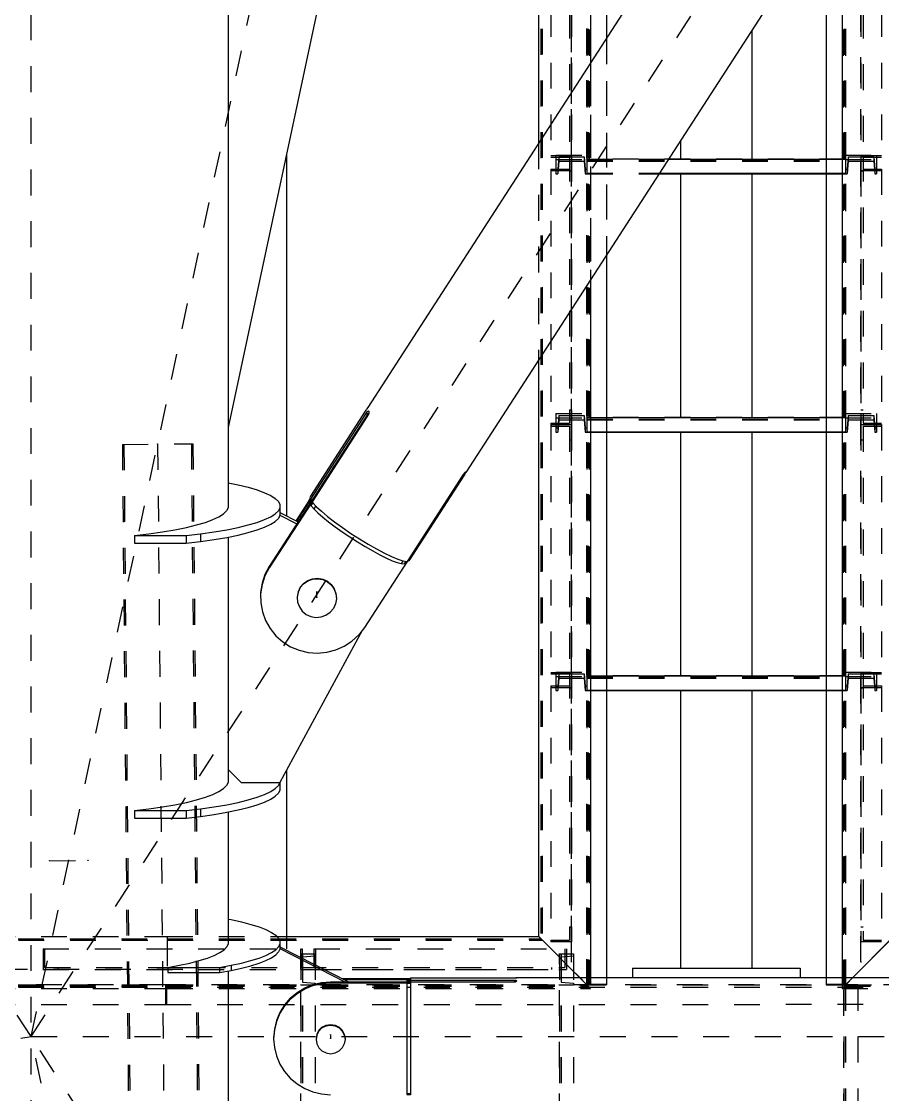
# Model space of a CAD drawing. Header units: millimetres. Extents: x 149919 to 150445, y 136651 to 136866.
# Drawn here: x 150370.775 to 150374.106, y 136692.752 to 136696.903 of the extents above; entities that cross this region are included whole.
import ezdxf

# ---------------------------------------------------------------- set-up
doc = ezdxf.new("R2010")
doc.units = ezdxf.units.MM
doc.header["$LTSCALE"] = 0.25
for name, pattern in [('CENTER', [50.8, 31.75, -6.35, 6.35, -6.35]), ('XKITLINE00', [0]), ('XKITLINE02', [4, 2, -2]), ('XKITLINE03', [6, 3, -1, 1, -1])]:
    doc.linetypes.add(name, pattern=pattern)

# ---------------------------------------------------------------- blocks, each defined once
blk = doc.blocks.new('çatıı')
at = {"color": 8, "linetype": 'CENTER'}
for p, q in [((22900, 4260.27), (21825, 5900.27)), ((22900, 3985.69), (22900, 5629.8)), ((22900, 4260.27), (23430, 5080.27)), ((22900, 4260.27), (23075, 5080.27)), ((23010.5, 4430.1), (23010.5, 4432.38)), ((22907.12, 4328.32), (22921.95, 4328.45)), ((21825, 4120.57), (22900, 4260.27)), ((22899.99, 4260.27), (23429.99, 4260.27)), ((23075, 3440.27), (22900, 4260.27)), ((23430, 3440.27), (22900, 4260.27)), ((23015.8, 4261.06), (23015.8, 4259.48))]:
    blk.add_line(p, q, dxfattribs=at)
at = {"color": 116, "linetype": 'XKITLINE02', "true_color": 0x136734}
for p, q in [((23097.16, 5550.14), (23097.16, 4298.1)), ((23097.69, 5550.18), (23097.69, 4297.68)), ((23114.93, 5550.18), (23114.93, 4280.34)), ((23115.46, 5550.14), (23115.46, 4279.7)), ((23116.31, 5550.19), (23116.31, 4278.85)), ((23214.54, 5550.14), (23214.54, 4279.7)), ((23215.07, 5550.18), (23215.07, 4280.33)), ((23115.01, 5549.96), (23115.01, 4280.58)), ((23115.01, 5549.66), (23115.01, 4280.28)), ((23115.86, 5549.94), (23115.86, 4280.56)), ((23115.86, 5549.68), (23115.86, 4280.3)), ((23122.51, 5549.96), (23122.51, 4280.57)), ((23122.51, 5549.67), (23122.51, 4280.28)), ((23207.5, 5549.95), (23207.48, 4280.57)), ((23207.51, 5549.67), (23207.48, 4280.29)), ((23207.51, 5549.66), (23207.48, 4280.28)), ((23214.15, 5549.94), (23214.13, 4280.56)), ((23214.16, 5549.68), (23214.13, 4280.3)), ((23215, 5549.97), (23214.98, 4280.58)), ((23215.01, 5549.66), (23214.98, 4280.28)), ((23101.01, 4697.01), (23101.01, 4600.55)), ((23108.21, 4696.42), (23108.21, 4595.25)), ((23109.01, 4697.01), (23109.01, 4595.25)), ((23220.99, 4697.01), (23220.99, 4595.25)), ((23221.79, 4696.43), (23221.79, 4595.25)), ((23228.99, 4697.01), (23228.99, 4600.55)), ((23122.51, 4646.44), (23122.51, 4562.58)), ((23116.31, 4636.85), (23116.31, 4552.99)), ((23096.31, 4605.91), (23096.31, 4299.07)), ((23101.01, 4601.13), (23109.01, 4601.13)), ((23101.01, 4600.55), (23108.21, 4600.55)), ((23103.01, 4601.29), (23103.01, 4594.09)), ((23103.01, 4601.29), (23115.01, 4601.29)), ((23103.01, 4599.59), (23115.01, 4599.59)), ((23104.07, 4600.59), (23103.69, 4595.79)), ((23104.07, 4600.59), (23113.94, 4600.59)), ((23104.07, 4600.59), (23104.07, 4598.89)), ((23108.21, 4601.06), (23108.21, 4497.61)), ((23108.21, 4601.06), (23109.01, 4601.06)), ((23109.01, 4601.06), (23109.01, 4501.3)), ((23113.94, 4600.59), (23114.33, 4595.79)), ((23113.94, 4600.59), (23113.94, 4598.89)), ((23115.01, 4601.29), (23115.01, 4594.09)), ((23115.01, 4599.78), (23115.01, 4594.09)), ((23115.01, 4599.78), (23146.55, 4599.78)), ((23115.01, 4599.59), (23214.99, 4599.59)), ((23207.48, 4599.78), (23214.99, 4599.78)), ((23214.99, 4601.29), (23214.99, 4599.59)), ((23214.99, 4601.29), (23214.99, 4595.79)), ((23214.99, 4601.29), (23226.99, 4601.29)), ((23214.99, 4599.78), (23214.99, 4594.09)), ((23214.99, 4599.59), (23214.99, 4594.09)), ((23214.99, 4599.59), (23226.99, 4599.59)), ((23216.05, 4600.59), (23215.67, 4595.79)), ((23216.05, 4600.59), (23216.05, 4598.89)), ((23216.05, 4600.59), (23225.92, 4600.59)), ((23220.99, 4601.13), (23228.99, 4601.13)), ((23220.99, 4601.06), (23220.99, 4595.32)), ((23220.99, 4601.06), (23221.79, 4601.06)), ((23220.99, 4601.06), (23220.99, 4497.04)), ((23221.79, 4601.06), (23221.79, 4595.9)), ((23221.79, 4601.06), (23221.79, 4497.61)), ((23221.79, 4600.55), (23228.99, 4600.55)), ((23225.92, 4600.59), (23225.92, 4598.89)), ((23225.92, 4600.59), (23226.31, 4595.79)), ((23226.99, 4601.29), (23226.99, 4599.59)), ((23226.99, 4601.29), (23226.99, 4595.79)), ((23226.99, 4599.59), (23226.99, 4594.09)), ((23101.01, 4595.9), (23101.01, 4497.04)), ((23101.01, 4595.9), (23108.21, 4595.9)), ((23101.01, 4595.32), (23109.01, 4595.32)), ((23103.01, 4595.79), (23103.69, 4595.79)), ((23104.07, 4598.89), (23103.69, 4594.09)), ((23103.69, 4595.79), (23103.69, 4594.09)), ((23104.07, 4598.89), (23113.94, 4598.89)), ((23113.94, 4598.89), (23114.33, 4594.09)), ((23114.33, 4595.79), (23115.01, 4595.79)), ((23114.33, 4595.79), (23114.33, 4594.09)), ((23115.01, 4599.06), (23214.99, 4599.06)), ((23115.01, 4598.91), (23214.99, 4598.91)), ((23214.99, 4595.79), (23214.99, 4594.09)), ((23214.99, 4595.79), (23215.67, 4595.79)), ((23216.05, 4598.89), (23215.67, 4594.09)), ((23215.67, 4595.79), (23215.67, 4594.09)), ((23216.05, 4598.89), (23225.92, 4598.89)), ((23220.99, 4595.32), (23228.99, 4595.32)), ((23221.79, 4595.9), (23228.99, 4595.9)), ((23225.92, 4598.89), (23226.31, 4594.09)), ((23226.31, 4595.79), (23226.31, 4594.09)), ((23226.31, 4595.79), (23226.99, 4595.79)), ((23226.99, 4595.79), (23226.99, 4594.09)), ((23228.99, 4595.9), (23228.99, 4595.32)), ((23228.99, 4595.9), (23228.99, 4497.04)), ((23103.01, 4594.09), (23103.69, 4594.09)), ((23108.21, 4595.25), (23109.01, 4595.25)), ((23114.33, 4594.09), (23115.01, 4594.09)), ((23115.01, 4594.28), (23143, 4594.28)), ((23115.01, 4594.27), (23142.99, 4594.27)), ((23115.01, 4594.1), (23142.89, 4594.1)), ((23115.01, 4594.09), (23142.88, 4594.09)), ((23207.48, 4594.28), (23214.99, 4594.28)), ((23207.48, 4594.27), (23214.99, 4594.27)), ((23207.48, 4594.1), (23214.99, 4594.1)), ((23207.48, 4594.09), (23214.99, 4594.09)), ((23214.99, 4594.09), (23215.67, 4594.09)), ((23220.99, 4595.25), (23221.79, 4595.25)), ((23226.31, 4594.09), (23226.99, 4594.09)), ((23103.01, 4501.3), (23103.01, 4494.11)), ((23103.01, 4501.3), (23115.01, 4501.3)), ((23104.07, 4500.6), (23103.69, 4495.8)), ((23104.07, 4500.6), (23113.94, 4500.6)), ((23104.07, 4500.6), (23104.07, 4498.9)), ((23108.21, 4502.78), (23109.01, 4502.78)), ((23108.21, 4502.78), (23108.21, 4497.61)), ((23109.01, 4502.78), (23109.01, 4497.04)), ((23113.94, 4500.6), (23114.33, 4495.8)), ((23113.94, 4500.6), (23113.94, 4498.9)), ((23115.01, 4501.3), (23115.01, 4494.11)), ((23214.99, 4501.3), (23214.99, 4499.6)), ((23214.99, 4501.3), (23214.99, 4495.8)), ((23214.99, 4501.3), (23226.99, 4501.3)), ((23216.05, 4500.6), (23215.67, 4495.8)), ((23216.05, 4500.6), (23216.05, 4498.9)), ((23216.05, 4500.6), (23225.92, 4500.6)), ((23220.99, 4502.78), (23221.79, 4502.78)), ((23225.92, 4500.6), (23225.92, 4498.9)), ((23225.92, 4500.6), (23226.31, 4495.8)), ((23226.99, 4501.3), (23226.99, 4499.6)), ((23226.99, 4501.3), (23226.99, 4495.8)), ((23101.01, 4497.61), (23108.21, 4497.61)), ((23101.01, 4497.61), (23101.01, 4497.04)), ((23101.01, 4497.04), (23109.01, 4497.04)), ((23101.01, 4497.04), (23101.01, 4400.57)), ((23101.01, 4497.04), (23109.01, 4497.04)), ((23101.01, 4496.45), (23108.21, 4496.45)), ((23103.01, 4499.6), (23115.01, 4499.6)), ((23103.01, 4495.8), (23103.69, 4495.8)), ((23104.07, 4498.9), (23103.69, 4494.11)), ((23103.69, 4495.8), (23103.69, 4494.11)), ((23104.07, 4498.9), (23113.94, 4498.9)), ((23108.21, 4496.45), (23108.21, 4395.27)), ((23109.01, 4497.04), (23109.01, 4395.27)), ((23113.94, 4498.9), (23114.33, 4494.11)), ((23114.33, 4495.8), (23115.01, 4495.8)), ((23114.33, 4495.8), (23114.33, 4494.11)), ((23115.01, 4499.79), (23115.01, 4494.11)), ((23115.01, 4499.79), (23122.51, 4499.79)), ((23115.01, 4499.6), (23214.99, 4499.6)), ((23115.01, 4499.07), (23214.99, 4499.07)), ((23115.01, 4498.92), (23214.99, 4498.92)), ((23207.48, 4499.79), (23214.99, 4499.79)), ((23214.99, 4499.79), (23214.99, 4494.11)), ((23214.99, 4499.6), (23214.99, 4494.11)), ((23214.99, 4499.6), (23226.99, 4499.6)), ((23214.99, 4495.8), (23214.99, 4494.11)), ((23214.99, 4495.8), (23215.67, 4495.8)), ((23216.05, 4498.9), (23215.67, 4494.11)), ((23215.67, 4495.8), (23215.67, 4494.11)), ((23216.05, 4498.9), (23225.92, 4498.9)), ((23220.99, 4497.04), (23228.99, 4497.04)), ((23220.99, 4497.04), (23220.99, 4491.15)), ((23220.99, 4497.04), (23228.99, 4497.04)), ((23220.99, 4497.04), (23220.99, 4395.27)), ((23221.79, 4497.61), (23228.99, 4497.61)), ((23221.79, 4496.45), (23221.79, 4491.15)), ((23221.79, 4496.45), (23228.99, 4496.45)), ((23221.79, 4496.45), (23221.79, 4395.27)), ((23225.92, 4498.9), (23226.31, 4494.11)), ((23226.31, 4495.8), (23226.31, 4494.11)), ((23226.31, 4495.8), (23226.99, 4495.8)), ((23226.99, 4499.6), (23226.99, 4494.11)), ((23226.99, 4495.8), (23226.99, 4494.11)), ((23228.99, 4497.04), (23228.99, 4496.45)), ((23228.99, 4497.04), (23228.99, 4400.57)), ((23103.01, 4494.11), (23103.69, 4494.11)), ((23114.33, 4494.11), (23115.01, 4494.11)), ((23115.01, 4494.29), (23122.51, 4494.29)), ((23115.01, 4494.28), (23122.51, 4494.28)), ((23115.01, 4494.12), (23122.51, 4494.12)), ((23115.01, 4494.11), (23122.51, 4494.11)), ((23207.48, 4494.29), (23214.99, 4494.29)), ((23207.48, 4494.28), (23214.99, 4494.28)), ((23207.48, 4494.12), (23214.99, 4494.12)), ((23207.48, 4494.11), (23214.99, 4494.11)), ((23214.99, 4494.11), (23215.67, 4494.11)), ((23226.31, 4494.11), (23226.99, 4494.11)), ((22935.26, 4489.36), (22962.56, 4489.61)), ((22935.26, 4489.36), (22939.69, 4010.19)), ((22935.86, 4489.37), (22940.29, 4010.19)), ((22961.96, 4489.61), (22966.39, 4010.43)), ((22962.56, 4489.61), (22966.99, 4010.44)), ((23108.21, 4491.15), (23109.01, 4491.15)), ((23220.99, 4491.15), (23221.79, 4491.15)), ((23101.01, 4401.16), (23109.01, 4401.16)), ((23101.01, 4400.57), (23108.21, 4400.57)), ((23103.01, 4401.32), (23103.01, 4394.12)), ((23103.01, 4401.32), (23115.01, 4401.32)), ((23104.07, 4400.62), (23103.69, 4395.82)), ((23104.07, 4400.62), (23113.94, 4400.62)), ((23104.07, 4400.62), (23104.07, 4398.92)), ((23108.21, 4401.09), (23108.21, 4297.63)), ((23108.21, 4401.09), (23109.01, 4401.09)), ((23109.01, 4401.09), (23109.01, 4297.06)), ((23113.94, 4400.62), (23114.33, 4395.82)), ((23113.94, 4400.62), (23113.94, 4398.92)), ((23115.01, 4401.32), (23115.01, 4394.12)), ((23214.99, 4401.32), (23214.99, 4399.62)), ((23214.99, 4401.32), (23214.99, 4395.82)), ((23214.99, 4401.32), (23226.99, 4401.32)), ((23216.05, 4400.62), (23215.67, 4395.82)), ((23216.05, 4400.62), (23216.05, 4398.92)), ((23216.05, 4400.62), (23225.92, 4400.62)), ((23220.99, 4401.16), (23228.99, 4401.16)), ((23220.99, 4401.09), (23220.99, 4395.34)), ((23220.99, 4401.09), (23221.79, 4401.09)), ((23220.99, 4401.09), (23220.99, 4297.06)), ((23221.79, 4401.09), (23221.79, 4395.92)), ((23221.79, 4401.09), (23221.79, 4297.63)), ((23221.79, 4400.57), (23228.99, 4400.57)), ((23225.92, 4400.62), (23225.92, 4398.92)), ((23225.92, 4400.62), (23226.31, 4395.82)), ((23226.99, 4401.32), (23226.99, 4399.62)), ((23226.99, 4401.32), (23226.99, 4395.82)), ((23103.01, 4399.62), (23115.01, 4399.62)), ((23104.07, 4398.92), (23103.69, 4394.12)), ((23104.07, 4398.92), (23113.94, 4398.92)), ((23113.94, 4398.92), (23114.33, 4394.12)), ((23115.01, 4399.8), (23115.01, 4394.12)), ((23115.01, 4399.8), (23122.51, 4399.8)), ((23115.01, 4399.62), (23214.99, 4399.62)), ((23115.01, 4399.08), (23214.99, 4399.08)), ((23115.01, 4398.93), (23214.99, 4398.93)), ((23207.48, 4399.8), (23214.99, 4399.8)), ((23214.99, 4399.8), (23214.99, 4394.12)), ((23214.99, 4399.62), (23214.99, 4394.12)), ((23214.99, 4399.62), (23226.99, 4399.62)), ((23216.05, 4398.92), (23215.67, 4394.12)), ((23216.05, 4398.92), (23225.92, 4398.92)), ((23225.92, 4398.92), (23226.31, 4394.12)), ((23226.99, 4399.62), (23226.99, 4394.12)), ((23101.01, 4395.92), (23101.01, 4297.06)), ((23101.01, 4395.92), (23108.21, 4395.92)), ((23101.01, 4395.34), (23109.01, 4395.34)), ((23103.01, 4395.82), (23103.69, 4395.82)), ((23103.01, 4394.12), (23103.69, 4394.12)), ((23103.69, 4395.82), (23103.69, 4394.12)), ((23108.21, 4395.27), (23109.01, 4395.27)), ((23114.33, 4395.82), (23115.01, 4395.82)), ((23114.33, 4395.82), (23114.33, 4394.12)), ((23114.33, 4394.12), (23115.01, 4394.12)), ((23115.01, 4394.3), (23122.51, 4394.3)), ((23115.01, 4394.29), (23122.51, 4394.29)), ((23115.01, 4394.13), (23122.51, 4394.13)), ((23115.01, 4394.12), (23122.51, 4394.12)), ((23207.48, 4394.3), (23214.99, 4394.3)), ((23207.48, 4394.29), (23214.99, 4394.29)), ((23207.48, 4394.13), (23214.99, 4394.13)), ((23207.48, 4394.12), (23214.99, 4394.12)), ((23214.99, 4395.82), (23214.99, 4394.12)), ((23214.99, 4395.82), (23215.67, 4395.82)), ((23214.99, 4394.12), (23215.67, 4394.12)), ((23215.67, 4395.82), (23215.67, 4394.12)), ((23220.99, 4395.34), (23228.99, 4395.34)), ((23220.99, 4395.27), (23221.79, 4395.27)), ((23221.79, 4395.92), (23228.99, 4395.92)), ((23226.31, 4395.82), (23226.31, 4394.12)), ((23226.31, 4395.82), (23226.99, 4395.82)), ((23226.31, 4394.12), (23226.99, 4394.12)), ((23226.99, 4395.82), (23226.99, 4394.12)), ((23228.99, 4395.92), (23228.99, 4395.34)), ((23228.99, 4395.92), (23228.99, 4297.06)), ((23108.21, 4302.8), (23109.01, 4302.8)), ((23108.21, 4302.8), (23108.21, 4297.63)), ((23109.01, 4302.8), (23109.01, 4297.06)), ((23220.99, 4302.8), (23221.79, 4302.8)), ((21734.92, 4298.11), (22952.56, 4298.11)), ((21735.06, 4297.58), (22952.63, 4297.58)), ((22823.8, 4298.96), (22952.64, 4298.96)), ((22952.56, 4298.96), (22952.64, 4298.96)), ((22952.56, 4298.96), (22952.56, 4298.11)), ((22952.56, 4298.96), (22995.13, 4298.96)), ((22952.56, 4298.96), (22952.56, 4298.11)), ((22952.56, 4298.11), (22952.63, 4297.58)), ((22952.56, 4298.11), (23097.16, 4298.11)), ((22952.56, 4298.11), (22952.63, 4297.58)), ((22952.63, 4297.58), (22952.63, 4280.34)), ((22952.63, 4297.58), (23097.78, 4297.58)), ((22952.63, 4297.58), (22952.63, 4280.34)), ((22952.64, 4298.96), (22952.64, 4278.96)), ((22952.64, 4298.96), (22952.64, 4278.96)), ((23096.31, 4298.96), (23097.16, 4298.1)), ((23096.31, 4298.96), (23096.31, 4298.96)), ((23096.31, 4298.96), (23096.31, 4298.96)), ((23096.31, 4298.96), (23097.16, 4298.11)), ((23096.42, 4298.96), (23116.31, 4278.96)), ((23097.16, 4298.11), (23097.78, 4297.58)), ((23097.16, 4298.1), (23097.69, 4297.67)), ((23097.69, 4297.68), (23097.69, 4297.67)), ((23097.69, 4297.67), (23114.93, 4280.34)), ((23097.78, 4297.58), (23114.92, 4280.34)), ((23101.01, 4297.63), (23108.21, 4297.63)), ((23101.01, 4297.63), (23101.01, 4297.06)), ((23101.01, 4297.06), (23109.01, 4297.06)), ((23233.58, 4298.96), (23213.69, 4278.96)), ((23232.31, 4297.66), (23215.07, 4280.33)), ((23232.21, 4297.58), (23215.08, 4280.34)), ((23220.99, 4297.06), (23228.99, 4297.06)), ((23221.79, 4297.63), (23228.99, 4297.63)), ((22904.62, 4294.26), (22905.19, 4294.26)), ((22904.62, 4294.26), (22904.62, 4286.26)), ((22904.62, 4294.26), (23004.8, 4294.26)), ((22905.19, 4294.26), (22905.19, 4287.06)), ((23004.23, 4294.26), (23004.23, 4286.26)), ((23004.32, 4292.28), (23009.82, 4292.28)), ((23004.32, 4292.28), (23004.32, 4280.28)), ((23004.32, 4292.28), (23004.32, 4168.28)), ((23004.32, 4292.28), (23004.32, 4229.63)), ((23004.32, 4292.28), (23009.82, 4292.28)), ((23004.8, 4294.26), (23004.8, 4287.06)), ((23005.02, 4292.28), (23005.02, 4168.28)), ((23009.4, 4294.27), (23009.4, 4287.07)), ((23009.4, 4294.27), (23009.98, 4294.27)), ((23009.4, 4294.27), (23107.07, 4294.27)), ((23009.82, 4292.28), (23009.82, 4291.6)), ((23009.82, 4292.28), (23009.82, 4168.28)), ((23009.82, 4292.28), (23009.82, 4232.45)), ((23009.98, 4294.27), (23009.98, 4286.27)), ((23104.32, 4292.28), (23104.32, 4168.28)), ((23104.32, 4292.28), (23104.32, 4237.42)), ((23104.32, 4292.28), (23109.82, 4292.28)), ((23104.32, 4292.28), (23109.82, 4292.28)), ((23104.32, 4292.28), (23104.32, 4280.28)), ((23105.02, 4292.28), (23105.02, 4168.28)), ((23106.49, 4294.27), (23106.49, 4287.07)), ((23107.07, 4294.27), (23107.07, 4286.27)), ((23109.82, 4292.28), (23109.82, 4168.28)), ((23109.82, 4292.28), (23109.82, 4237.42)), ((23109.82, 4292.28), (23109.82, 4291.6)), ((23005.02, 4291.21), (23009.82, 4291.6)), ((23005.02, 4291.21), (23005.02, 4281.34)), ((23105.02, 4291.21), (23109.82, 4291.6)), ((23105.02, 4291.21), (23105.02, 4281.34)), ((22904.62, 4286.26), (22910.3, 4286.26)), ((22904.62, 4286.26), (23009.91, 4286.26)), ((22905.19, 4287.06), (22910.3, 4287.06)), ((22905.19, 4287.06), (23009.91, 4287.06)), ((22910.3, 4287.06), (22910.3, 4286.26)), ((23004.17, 4287.07), (23004.17, 4286.27)), ((23004.17, 4287.07), (23009.4, 4287.07)), ((23004.17, 4287.07), (23106.49, 4287.07)), ((23004.17, 4286.27), (23009.98, 4286.27)), ((23004.17, 4286.27), (23107.07, 4286.27)), ((23009.91, 4287.06), (23009.91, 4286.26)), ((23101.26, 4287.07), (23101.26, 4286.27)), ((21734.92, 4279.81), (22952.56, 4279.81)), ((21735, 4280.27), (22952.32, 4280.27)), ((21735.06, 4280.34), (22952.63, 4280.34)), ((22951.9, 4280.27), (23375.85, 4280.28)), ((22951.9, 4280.27), (22951.9, 4272.77)), ((22951.9, 4280.27), (22951.9, 4272.77)), ((22951.9, 4280.27), (22951.9, 4272.77)), ((22952.32, 4280.27), (22952.32, 4272.77)), ((22952.63, 4280.34), (22952.56, 4279.81)), ((22952.63, 4280.34), (22952.56, 4279.81)), ((22952.56, 4279.81), (22952.56, 4278.96)), ((22952.56, 4279.81), (23115.35, 4279.81)), ((22952.56, 4279.81), (22952.56, 4278.96)), ((22952.63, 4280.34), (23114.92, 4280.34)), ((23004.32, 4280.28), (23009.82, 4280.28)), ((23005.02, 4281.34), (23009.82, 4280.96)), ((23009.82, 4280.96), (23009.82, 4280.28)), ((23104.32, 4280.28), (23109.82, 4280.28)), ((23105.02, 4281.34), (23109.82, 4280.96)), ((23109.82, 4280.96), (23109.82, 4280.28)), ((23112.17, 4283.12), (23116.31, 4278.96)), ((23114.92, 4280.34), (23115.35, 4279.81)), ((23114.93, 4280.34), (23115.46, 4279.7)), ((23115.01, 4280.58), (23122.51, 4280.58)), ((23115.01, 4280.58), (23115.01, 4280.28)), ((23115.01, 4280.28), (23122.51, 4280.28)), ((23115.35, 4279.81), (23116.2, 4278.96)), ((23115.86, 4280.56), (23122.51, 4280.57)), ((23115.86, 4280.56), (23115.86, 4280.3)), ((23115.86, 4280.3), (23122.51, 4280.29)), ((23122.51, 4280.58), (23122.51, 4280.57)), ((23122.51, 4280.29), (23122.51, 4280.28)), ((23207.48, 4283.12), (23207.48, 4280.58)), ((23207.48, 4280.58), (23214.98, 4280.58)), ((23207.48, 4280.58), (23207.48, 4280.57)), ((23207.48, 4280.57), (23214.13, 4280.56)), ((23207.48, 4280.29), (23214.13, 4280.3)), ((23207.48, 4280.29), (23207.48, 4280.28)), ((23207.48, 4280.28), (23214.98, 4280.28)), ((23213.69, 4283.12), (23213.69, 4278.84)), ((23217.83, 4283.12), (23213.69, 4278.96)), ((23214.65, 4279.81), (23213.8, 4278.96)), ((23214.13, 4280.56), (23214.13, 4280.3)), ((23214.32, 4280.27), (23214.32, 4168.27)), ((23214.32, 4280.27), (23214.32, 4237.42)), ((23214.32, 4280.27), (23219.82, 4280.27)), ((23215.07, 4280.33), (23214.54, 4279.7)), ((23215.08, 4280.34), (23214.65, 4279.81)), ((23214.65, 4279.81), (23383.08, 4279.81)), ((23214.98, 4280.58), (23214.98, 4280.28)), ((23214.98, 4280.27), (23214.98, 4280.28)), ((23215.02, 4280.27), (23215.02, 4168.27)), ((23215.08, 4280.34), (23383.46, 4280.34)), ((23219.82, 4280.27), (23219.82, 4168.27)), ((23219.82, 4280.27), (23219.82, 4237.42)), ((21735.03, 4279.42), (22952.29, 4279.42)), ((22823.8, 4278.96), (22952.64, 4278.96)), ((22951.9, 4279.42), (23375.57, 4279.43)), ((22951.93, 4279.42), (22951.92, 4272.77)), ((22952.29, 4279.42), (22952.3, 4272.77)), ((22952.56, 4278.96), (22952.64, 4278.96)), ((22952.56, 4278.96), (23116.31, 4278.96)), ((23115.46, 4279.7), (23116.31, 4278.85)), ((23214.54, 4279.7), (23213.69, 4278.84)), ((23213.69, 4278.96), (23383.26, 4278.96)), ((22823.8, 4272.77), (22952.32, 4272.77)), ((22951.9, 4272.77), (23374.07, 4272.78)), ((22951.9, 4272.77), (22951.92, 4272.77)), ((22952.3, 4272.77), (22952.32, 4272.77))]:
    blk.add_line(p, q, dxfattribs=at)
at = {"color": 1, "linetype": 'XKITLINE03'}
for p, q in [((23109.01, 4289.11), (23109.01, 5553.53)), ((23220.99, 4289.12), (23220.99, 5553.53)), ((23115.01, 4280.28), (23115.01, 5549.66)), ((23215.01, 5549.66), (23214.98, 4280.28)), ((23109.01, 4601.13), (23109.01, 4697.01)), ((23220.99, 4697.01), (23220.99, 4601.13)), ((23115.01, 4601.29), (23115.01, 4599.59)), ((23214.99, 4599.78), (23115.01, 4599.78)), ((23214.99, 4599.59), (23214.99, 4601.29)), ((23109.01, 4497.04), (23109.01, 4595.32)), ((23220.99, 4595.32), (23220.99, 4497.04)), ((23115.01, 4501.3), (23115.01, 4499.6)), ((23214.99, 4499.6), (23214.99, 4501.3)), ((23109.01, 4401.16), (23109.01, 4497.04)), ((23214.99, 4499.79), (23115.01, 4499.79)), ((23220.99, 4497.04), (23220.99, 4401.16)), ((22948.91, 4489.49), (22953.34, 4010.31)), ((23115.01, 4401.32), (23115.01, 4399.62)), ((23214.99, 4399.62), (23214.99, 4401.32)), ((23214.99, 4399.8), (23115.01, 4399.8)), ((23109.01, 4297.06), (23109.01, 4395.34)), ((23220.99, 4395.34), (23220.99, 4297.06)), ((23004.32, 4168.28), (23004.32, 4292.28)), ((23104.32, 4168.28), (23104.32, 4292.28)), ((22958.6, 4286.26), (21734.99, 4286.26)), ((22904.62, 4286.26), (23004.23, 4286.26)), ((23009.98, 4286.27), (23107.07, 4286.27)), ((22951.9, 4280.27), (21735, 4280.27)), ((23379.74, 4280.28), (22951.9, 4280.27)), ((23214.32, 4168.27), (23214.32, 4280.27))]:
    blk.add_line(p, q, dxfattribs=at)
at = {"color": 7, "linetype": 'XKITLINE00'}
for p, q in [((23096.31, 5057.42), (23096.31, 4605.91)), ((23116.31, 5057.42), (23116.31, 4636.85)), ((23122.51, 5057.42), (23122.51, 4646.44)), ((23213.69, 4703.65), (23213.69, 4283.12)), ((23207.48, 4694.05), (23207.48, 4283.12)), ((23146.55, 4599.78), (23207.48, 4599.78)), ((23142.88, 4594.09), (23207.48, 4594.09)), ((23142.89, 4594.1), (23207.48, 4594.1)), ((23142.99, 4594.27), (23207.48, 4594.27)), ((23143, 4594.28), (23207.48, 4594.28)), ((23122.51, 4562.58), (23122.51, 4283.12)), ((23116.31, 4552.99), (23116.31, 4283.12)), ((23096.31, 4522.04), (23096.31, 4298.96)), ((23122.51, 4499.79), (23207.48, 4499.79)), ((23122.51, 4494.29), (23207.48, 4494.29)), ((23122.51, 4494.28), (23207.48, 4494.28)), ((23122.51, 4494.12), (23207.48, 4494.12)), ((23122.51, 4494.11), (23207.48, 4494.11)), ((23122.51, 4399.8), (23207.48, 4399.8)), ((23122.51, 4394.3), (23207.48, 4394.3)), ((23122.51, 4394.29), (23207.48, 4394.29)), ((23122.51, 4394.13), (23207.48, 4394.13)), ((23122.51, 4394.12), (23207.48, 4394.12)), ((22995.13, 4298.96), (23096.42, 4298.96)), ((23096.31, 4299.07), (23096.42, 4298.96)), ((23096.42, 4298.96), (23112.17, 4283.12)), ((23233.58, 4298.96), (23217.83, 4283.12)), ((23214.98, 4280.28), (23214.98, 4280.27))]:
    blk.add_line(p, q, dxfattribs=at)
at = {"color": 8, "linetype": 'XKITLINE00'}
for p, q in [((22976.2, 5034.81), (22976.2, 4464.85)), ((23261.85, 4862.09), (23030.17, 4503.64)), ((23299.82, 4836.91), (23068.14, 4478.46)), ((23010.49, 4656.64), (22976.2, 4495.94)), ((23178.8, 4649.66), (23178.8, 4599.78)), ((23151.2, 4606.96), (23151.2, 4599.78)), ((22998.8, 4601.83), (22998.8, 4461.76)), ((23151.2, 4594.09), (23151.2, 4499.79)), ((23178.8, 4594.09), (23178.8, 4499.79)), ((23030.11, 4500.95), (22992.1, 4442.14)), ((23029.48, 4502.56), (23008, 4469.34)), ((23029.48, 4501.37), (23008, 4468.14)), ((23030.11, 4500.64), (23008.64, 4467.41)), ((23030.11, 4500.41), (23008.64, 4467.18)), ((23029.69, 4502.88), (23029.48, 4502.56)), ((23029.48, 4502.56), (23029.5, 4502.54)), ((23029.69, 4501.67), (23029.48, 4501.37)), ((23029.48, 4501.37), (23030.32, 4500.84)), ((23029.89, 4503.2), (23029.69, 4502.88)), ((23029.69, 4502.88), (23029.71, 4502.87)), ((23029.89, 4501.94), (23029.69, 4501.67)), ((23029.69, 4501.67), (23030.5, 4501.16)), ((23030.08, 4503.49), (23029.89, 4503.2)), ((23030.08, 4502.16), (23029.89, 4501.94)), ((23030.17, 4503.64), (23030.08, 4503.49)), ((23030.08, 4502.16), (23030.17, 4502.24)), ((23030.11, 4500.95), (23030.34, 4500.81)), ((23030.11, 4500.95), (23030.11, 4500.64)), ((23030.31, 4500.74), (23030.11, 4500.41)), ((23030.11, 4500.64), (23030.2, 4500.55)), ((23030.25, 4503.73), (23030.17, 4503.64)), ((23030.17, 4502.24), (23030.25, 4502.3)), ((23030.25, 4502.3), (23030.43, 4502.34)), ((23030.47, 4501.08), (23030.31, 4500.74)), ((23030.32, 4500.84), (23030.31, 4500.83)), ((23030.44, 4501.01), (23030.32, 4500.84)), ((23030.43, 4502.34), (23030.56, 4502.29)), ((23030.59, 4501.42), (23030.47, 4501.08)), ((23030.56, 4502.29), (23030.65, 4502.17)), ((23030.67, 4501.72), (23030.59, 4501.42)), ((23030.65, 4502.17), (23030.68, 4501.98)), ((23030.68, 4501.98), (23030.67, 4501.72)), ((23151.2, 4494.11), (23151.2, 4399.8)), ((23178.8, 4494.11), (23178.8, 4399.8)), ((23066.89, 4477.37), (23045.42, 4444.14)), ((23067.53, 4477.53), (23046.06, 4444.3)), ((23067.11, 4477.68), (23066.89, 4477.37)), ((23067.34, 4477.99), (23067.11, 4477.68)), ((23067.16, 4477.76), (23067.53, 4477.53)), ((23067.56, 4478.26), (23067.34, 4477.99)), ((23067.39, 4478.06), (23067.73, 4477.84)), ((23067.73, 4477.84), (23067.53, 4477.53)), ((23067.76, 4478.48), (23067.56, 4478.26)), ((23067.92, 4478.12), (23067.73, 4477.84)), ((23067.76, 4478.48), (23067.93, 4478.64)), ((23068.07, 4478.36), (23067.92, 4478.12)), ((23067.93, 4478.64), (23068.07, 4478.73)), ((23068.07, 4478.73), (23068.15, 4478.74)), ((23068.14, 4478.46), (23068.07, 4478.36)), ((23068.17, 4478.54), (23068.14, 4478.46)), ((23068.15, 4478.74), (23068.19, 4478.68)), ((23068.19, 4478.68), (23068.17, 4478.54)), ((22976.2, 4474.54), (22980.04, 4473.75)), ((22980.04, 4473.75), (22983.97, 4472.79)), ((22983.97, 4472.79), (22987.4, 4471.77)), ((22987.4, 4471.77), (22990.3, 4470.7)), ((22990.3, 4470.7), (22992.65, 4469.58)), ((23008.64, 4467.2), (22992.1, 4441.62)), ((22992.65, 4469.58), (22994.43, 4468.44)), ((22994.43, 4468.44), (22995.62, 4467.27)), ((22995.62, 4467.27), (22996.22, 4466.09)), ((23007.41, 4467.58), (23002.46, 4459.92)), ((23007.42, 4467.07), (23002.71, 4459.79)), ((23007.42, 4467.65), (23007.37, 4467.39)), ((23007.37, 4467.39), (23007.42, 4467.05)), ((23007.91, 4468.41), (23007.42, 4467.65)), ((23008.09, 4468.09), (23007.42, 4467.05)), ((23007.42, 4467.05), (23007.59, 4466.65)), ((23008.39, 4467.9), (23007.59, 4466.65)), ((23007.59, 4466.65), (23007.83, 4466.5)), ((23008, 4469.34), (23007.75, 4468.9)), ((23007.75, 4468.9), (23008, 4468.14)), ((23008, 4469.34), (23008.03, 4469.32)), ((23008, 4468.14), (23008.64, 4467.74)), ((23008.92, 4466.8), (23008.21, 4465.7)), ((23008.39, 4467.9), (23008.64, 4467.74)), ((23008.64, 4467.41), (23008.64, 4467.2)), ((23008.64, 4467.41), (23008.73, 4467.32)), ((23008.64, 4467.18), (23008.91, 4466.8)), ((23008.91, 4466.8), (23010.34, 4465.27)), ((22972.65, 4461.41), (22974.43, 4462.56)), ((22974.43, 4462.56), (22975.62, 4463.72)), ((22976.22, 4464.9), (22975.62, 4463.72)), ((22976.2, 4466.14), (22976.22, 4466.09)), ((22976.22, 4466.09), (22976.22, 4464.9)), ((22992.65, 4461.41), (22994.43, 4462.56)), ((22994.43, 4462.56), (22995.62, 4463.72)), ((22996.22, 4464.9), (22995.62, 4463.72)), ((22996.22, 4466.09), (22996.22, 4464.9)), ((22996.22, 4464.9), (22996.22, 4461.95)), ((22996.22, 4463.06), (23003.31, 4459.49)), ((23008.21, 4465.7), (23009.32, 4464.43)), ((23010.06, 4465.57), (23009.32, 4464.43)), ((23009.32, 4464.43), (23010.85, 4462.93)), ((23010.34, 4465.27), (23012.26, 4463.49)), ((23010.85, 4462.93), (23012.77, 4461.25)), ((23012.26, 4463.49), (23014.64, 4461.51)), ((22963.97, 4458.21), (22967.4, 4459.23)), ((22967.4, 4459.23), (22970.3, 4460.3)), ((22970.3, 4460.3), (22972.65, 4461.41)), ((22983.97, 4458.21), (22987.4, 4459.23)), ((22987.4, 4459.23), (22990.3, 4460.3)), ((22990.3, 4460.3), (22992.65, 4461.41)), ((22990.3, 4457.35), (22992.65, 4458.46)), ((22992.65, 4458.46), (22994.43, 4459.6)), ((22994.43, 4459.6), (22995.62, 4460.77)), ((22996.22, 4461.95), (22995.62, 4460.77)), ((22996.22, 4462.01), (23002.8, 4458.69)), ((23012.77, 4461.25), (23015.03, 4459.43)), ((23014.64, 4461.51), (23017.39, 4459.39)), ((23015.03, 4459.43), (23017.57, 4457.51)), ((23017.39, 4459.39), (23020.44, 4457.18)), ((22939.95, 4454.1), (22945.55, 4454.76)), ((22945.55, 4454.76), (22950.79, 4455.51)), ((22950.79, 4455.51), (22955.63, 4456.34)), ((22955.63, 4456.34), (22960.04, 4457.24)), ((22959.95, 4454.1), (22965.55, 4454.76)), ((22960.04, 4457.24), (22963.97, 4458.21)), ((22965.55, 4454.76), (22970.79, 4455.51)), ((22965.55, 4454.76), (22965.55, 4451.81)), ((22970.79, 4455.51), (22975.63, 4456.34)), ((22975.63, 4456.34), (22980.04, 4457.24)), ((22975.63, 4453.39), (22980.04, 4454.29)), ((22980.04, 4457.24), (22983.97, 4458.21)), ((22980.04, 4454.29), (22983.97, 4455.25)), ((22983.97, 4455.25), (22987.4, 4456.27)), ((22987.4, 4456.27), (22990.3, 4457.35)), ((23017.57, 4457.51), (23020.33, 4455.54)), ((23020.33, 4455.54), (23023.24, 4453.57)), ((23020.44, 4457.18), (23023.68, 4454.97)), ((23023.68, 4454.97), (23027.03, 4452.81)), ((22939.95, 4454.1), (22939.95, 4451.14)), ((22939.95, 4454.1), (22959.95, 4454.1)), ((22939.95, 4451.14), (22959.95, 4451.14)), ((22959.95, 4454.1), (22959.95, 4451.14)), ((22959.95, 4451.14), (22965.55, 4451.81)), ((22965.55, 4451.81), (22970.79, 4452.56)), ((22970.79, 4452.56), (22975.63, 4453.39)), ((22976.2, 4453.5), (22976.19, 4363.57)), ((23023.24, 4453.57), (23026.23, 4451.65)), ((23026.23, 4451.65), (23029.21, 4449.83)), ((23027.03, 4452.81), (23030.38, 4450.78)), ((23030.38, 4450.78), (23033.62, 4448.92)), ((23029.21, 4449.83), (23032.12, 4448.16)), ((23032.12, 4448.16), (23034.88, 4446.67)), ((23033.62, 4448.92), (23036.67, 4447.31)), ((23034.88, 4446.67), (23037.42, 4445.41)), ((23036.67, 4447.31), (23039.42, 4445.99)), ((23039.42, 4445.99), (23041.8, 4444.99)), ((22992.1, 4442.14), (22990.43, 4439.01)), ((22992.1, 4442.14), (22992.1, 4441.62)), ((23045.41, 4444.14), (23028.89, 4418.57)), ((23037.42, 4445.41), (23039.68, 4444.4)), ((23039.68, 4444.4), (23041.6, 4443.67)), ((23041.6, 4443.67), (23043.13, 4443.25)), ((23041.8, 4444.99), (23043.73, 4444.36)), ((23043.84, 4444.34), (23043.13, 4443.25)), ((23043.13, 4443.25), (23044.24, 4443.13)), ((23043.73, 4444.36), (23045.15, 4444.1)), ((23044.9, 4444.15), (23044.24, 4443.13)), ((23045.03, 4443.5), (23044.9, 4443.35)), ((23045.69, 4444.53), (23045.03, 4443.5)), ((23045.15, 4444.1), (23045.42, 4444.14)), ((23045.68, 4444.54), (23046.06, 4444.3)), ((22990.43, 4439.01), (22989.3, 4435.64)), ((22990.43, 4438.48), (22989.3, 4435.12)), ((22992.1, 4441.62), (22990.43, 4438.48)), ((22990.43, 4439.01), (22990.43, 4438.48)), ((23008.85, 4437.4), (23010.82, 4437.57)), ((23010.82, 4437.57), (23012.78, 4437.23)), ((22989.3, 4435.64), (22988.75, 4432.14)), ((22989.3, 4435.12), (22988.75, 4431.61)), ((23004.08, 4434.11), (23003.25, 4432.34)), ((23004.08, 4433.97), (23003.25, 4432.2)), ((23005.36, 4435.61), (23004.08, 4434.11)), ((23005.36, 4435.47), (23004.08, 4433.97)), ((23004.08, 4434.11), (23004.08, 4433.97)), ((23005.36, 4435.61), (23006.98, 4436.73)), ((23005.36, 4435.47), (23006.98, 4436.59)), ((23006.98, 4436.73), (23008.85, 4437.4)), ((23006.98, 4436.59), (23008.85, 4437.26)), ((23008.85, 4437.26), (23010.82, 4437.43)), ((23010.82, 4437.43), (23012.78, 4437.09)), ((23012.78, 4437.23), (23014.58, 4436.41)), ((23012.78, 4437.09), (23014.58, 4436.27)), ((23014.58, 4436.41), (23014.58, 4436.27)), ((23014.58, 4436.41), (23016.1, 4435.15)), ((23014.58, 4436.27), (23016.1, 4435.01)), ((23016.1, 4435.15), (23017.23, 4433.56)), ((23016.1, 4435.01), (23017.23, 4433.41)), ((23017.23, 4433.56), (23017.91, 4431.72)), ((23017.23, 4433.41), (23017.91, 4431.58)), ((22988.75, 4432.14), (22988.75, 4431.61)), ((22988.75, 4431.61), (22988.79, 4428.07)), ((23003.25, 4432.34), (23002.9, 4430.42)), ((23003.25, 4432.2), (23002.9, 4430.28)), ((23002.9, 4430.42), (23002.9, 4430.28)), ((23002.9, 4430.28), (23003.08, 4428.33)), ((23018.09, 4429.63), (23017.74, 4427.71)), ((23017.91, 4431.72), (23018.09, 4429.77)), ((23017.91, 4431.58), (23018.09, 4429.63)), ((22988.79, 4428.07), (22989.43, 4424.58)), ((23003.08, 4428.33), (23003.76, 4426.5)), ((23003.76, 4426.5), (23004.89, 4424.9)), ((23016.91, 4425.94), (23015.63, 4424.44)), ((23017.74, 4427.71), (23016.91, 4425.94)), ((22989.43, 4424.58), (22990.64, 4421.24)), ((22990.64, 4421.24), (22992.39, 4418.14)), ((23004.89, 4424.9), (23006.42, 4423.64)), ((23006.42, 4423.64), (23008.21, 4422.82)), ((23008.21, 4422.82), (23010.17, 4422.48)), ((23010.17, 4422.48), (23012.14, 4422.65)), ((23012.14, 4422.65), (23014.01, 4423.32)), ((23014.01, 4423.32), (23015.63, 4424.44)), ((22992.39, 4418.14), (22994.64, 4415.37)), ((23028.02, 4417.45), (22996.19, 4358.65)), ((23028.89, 4418.57), (23026.71, 4415.75)), ((22994.64, 4415.37), (22997.31, 4413)), ((22997.31, 4413), (23000.35, 4411.1)), ((23021.1, 4411.35), (23024.09, 4413.32)), ((23024.09, 4413.32), (23026.71, 4415.75)), ((23000.35, 4411.1), (23003.67, 4409.72)), ((23003.67, 4409.72), (23007.17, 4408.89)), ((23007.17, 4408.89), (23010.76, 4408.64)), ((23010.76, 4408.64), (23014.34, 4408.97)), ((23014.34, 4408.97), (23017.82, 4409.88)), ((23017.82, 4409.88), (23021.1, 4411.35)), ((23151.2, 4394.12), (23151.2, 4286.75)), ((23178.8, 4394.12), (23178.8, 4286.75)), ((22976.19, 4363.57), (22981.19, 4358.65)), ((22976.2, 4363.57), (22976.2, 4358.53)), ((22998.8, 4363.45), (22998.8, 4294.26)), ((22976.2, 4359.81), (22976.22, 4359.76)), ((22976.22, 4359.76), (22976.22, 4358.58)), ((22996.22, 4358.69), (22996.22, 4355.62)), ((22970.3, 4353.97), (22972.65, 4355.09)), ((22972.65, 4355.09), (22974.43, 4356.23)), ((22974.43, 4356.23), (22975.62, 4357.4)), ((22976.22, 4358.58), (22975.62, 4357.4)), ((22981.19, 4358.65), (22996.19, 4358.65)), ((22990.3, 4353.97), (22992.65, 4355.09)), ((22992.65, 4355.09), (22994.43, 4356.23)), ((22994.43, 4356.23), (22995.62, 4357.4)), ((22996.22, 4358.58), (22995.62, 4357.4)), ((22996.22, 4355.62), (22995.62, 4354.44)), ((22955.63, 4350.01), (22960.04, 4350.91)), ((22960.04, 4350.91), (22963.97, 4351.88)), ((22963.97, 4351.88), (22967.4, 4352.9)), ((22967.4, 4352.9), (22970.3, 4353.97)), ((22975.63, 4350.01), (22980.04, 4350.91)), ((22980.04, 4350.91), (22983.97, 4351.88)), ((22983.97, 4351.88), (22987.4, 4352.9)), ((22987.4, 4352.9), (22990.3, 4353.97)), ((22987.4, 4349.95), (22990.3, 4351.02)), ((22990.3, 4351.02), (22992.65, 4352.13)), ((22992.65, 4352.13), (22994.43, 4353.28)), ((22994.43, 4353.28), (22995.62, 4354.44)), ((22939.95, 4347.77), (22945.55, 4348.44)), ((22939.95, 4347.77), (22939.95, 4344.82)), ((22939.95, 4347.77), (22959.95, 4347.77)), ((22945.55, 4348.44), (22950.79, 4349.19)), ((22950.79, 4349.19), (22955.63, 4350.01)), ((22959.95, 4347.77), (22965.55, 4348.44)), ((22959.95, 4347.77), (22959.95, 4344.82)), ((22965.55, 4348.44), (22970.79, 4349.19)), ((22965.55, 4348.44), (22965.55, 4345.48)), ((22965.55, 4345.48), (22970.79, 4346.23)), ((22970.79, 4349.19), (22975.63, 4350.01)), ((22970.79, 4346.23), (22975.63, 4347.06)), ((22975.63, 4347.06), (22980.04, 4347.96)), ((22976.2, 4347.18), (22976.2, 4296.07)), ((22980.04, 4347.96), (22983.97, 4348.93)), ((22983.97, 4348.93), (22987.4, 4349.95)), ((22939.95, 4344.82), (22959.95, 4344.82)), ((22959.95, 4344.82), (22965.55, 4345.48)), ((22976.2, 4305.74), (22977.34, 4305.53)), ((22977.34, 4305.53), (22981.4, 4304.64)), ((22981.4, 4304.64), (22985.01, 4303.7)), ((22985.01, 4303.7), (22988.16, 4302.71)), ((22988.16, 4302.71), (22990.82, 4301.68)), ((22990.82, 4301.68), (22992.96, 4300.61)), ((22992.96, 4300.61), (22994.59, 4299.51)), ((22976.2, 4297.33), (22976.23, 4297.27)), ((22976.23, 4297.27), (22976.23, 4296.13)), ((22994.59, 4299.51), (22995.68, 4298.4)), ((22995.68, 4298.4), (22996.23, 4297.27)), ((22996.23, 4297.27), (22996.23, 4296.13)), ((22970.81, 4291.72), (22972.96, 4292.79)), ((22972.96, 4292.79), (22974.59, 4293.89)), ((22975.68, 4295), (22974.59, 4293.89)), ((22976.23, 4296.13), (22975.68, 4295)), ((22990.81, 4291.72), (22992.96, 4292.79)), ((22992.96, 4292.79), (22994.59, 4293.89)), ((22995.68, 4295), (22994.59, 4293.89)), ((22995.68, 4293.04), (22994.59, 4291.92)), ((22996.23, 4296.13), (22995.68, 4295)), ((22996.23, 4294.16), (22995.68, 4293.04)), ((22996.23, 4296.13), (22996.23, 4294.16)), ((22996.23, 4295.07), (23022.72, 4281.49)), ((22996.23, 4294.36), (23021.35, 4281.49)), ((22957.34, 4287.87), (22961.4, 4288.76)), ((22961.4, 4288.76), (22965.01, 4289.7)), ((22965.01, 4289.7), (22968.16, 4290.69)), ((22968.16, 4290.69), (22970.81, 4291.72)), ((22977.34, 4287.87), (22981.4, 4288.76)), ((22981.4, 4288.76), (22985.01, 4289.7)), ((22985.01, 4289.7), (22988.16, 4290.69)), ((22985.01, 4287.73), (22988.16, 4288.72)), ((22988.16, 4290.69), (22990.81, 4291.72)), ((22988.16, 4288.72), (22990.81, 4289.75)), ((22990.81, 4289.75), (22992.96, 4290.82)), ((22992.96, 4290.82), (22994.59, 4291.92)), ((22952.88, 4287.06), (22957.34, 4287.87)), ((22952.88, 4287.06), (22972.88, 4287.05)), ((22952.88, 4287.06), (22952.88, 4285.09)), ((22952.88, 4285.09), (22972.88, 4285.09)), ((22972.88, 4287.05), (22977.34, 4287.87)), ((22972.88, 4287.05), (22972.88, 4285.09)), ((22972.88, 4285.09), (22977.34, 4285.91)), ((22976.2, 4285.7), (22976.2, 4230.39)), ((22977.34, 4287.87), (22977.34, 4285.91)), ((22977.34, 4285.91), (22981.4, 4286.79)), ((22981.4, 4286.79), (22985.01, 4287.73)), ((23132.57, 4286.75), (23197.42, 4286.75)), ((23132.57, 4286.75), (23132.57, 4283.12)), ((23197.42, 4286.75), (23197.42, 4283.12)), ((23005.81, 4279.13), (23009, 4280.43)), ((23005.81, 4278.78), (23009, 4280.08)), ((23009, 4280.43), (23012.35, 4281.23)), ((23009, 4280.08), (23012.35, 4280.88)), ((23012.35, 4281.23), (23015.8, 4281.49)), ((23012.35, 4281.23), (23012.35, 4280.88)), ((23012.35, 4280.88), (23015.8, 4281.14)), ((23015.8, 4281.49), (23015.8, 4281.14)), ((23015.8, 4281.49), (23086.8, 4281.49)), ((23015.8, 4281.14), (23046.8, 4281.14)), ((23020.32, 4282.72), (23046.8, 4282.72)), ((23021.01, 4282.37), (23045.3, 4282.37)), ((23045.3, 4282.57), (23046.8, 4282.57)), ((23045.3, 4282.57), (23045.3, 4282.46)), ((23045.3, 4282.46), (23046.8, 4282.46)), ((23045.3, 4282.46), (23045.3, 4282.28)), ((23045.3, 4282.28), (23045.3, 4281.73)), ((23045.3, 4282.03), (23046.8, 4282.03)), ((23045.3, 4281.73), (23046.8, 4281.73)), ((23045.3, 4281.73), (23045.3, 4281.51)), ((23045.3, 4281), (23046.8, 4281)), ((23045.3, 4281), (23045.29, 4279.4)), ((23046.8, 4283.07), (23046.8, 4282.98)), ((23046.8, 4283.07), (23086.8, 4283.07)), ((23046.8, 4282.98), (23086.8, 4282.98)), ((23046.8, 4282.98), (23046.8, 4282.77)), ((23046.8, 4282.77), (23046.8, 4282.14)), ((23046.8, 4282.14), (23046.8, 4281.51)), ((23046.8, 4282.14), (23086.8, 4282.14)), ((23046.8, 4281.73), (23046.8, 4281.51)), ((23046.8, 4281.45), (23086.8, 4281.45)), ((23046.8, 4281.45), (23046.79, 4280.04)), ((23046.79, 4280.04), (23046.79, 4277.75)), ((23086.8, 4283.07), (23086.8, 4282.98)), ((23086.8, 4283.07), (23087.11, 4283.07)), ((23086.8, 4282.98), (23087.11, 4282.99)), ((23086.8, 4282.14), (23086.8, 4281.51)), ((23086.8, 4282.14), (23087.11, 4282.13)), ((23086.8, 4281.49), (23086.8, 4281.45)), ((23086.8, 4281.45), (23087.11, 4281.47)), ((23087.11, 4283.07), (23087.39, 4283.08)), ((23087.11, 4283.07), (23087.11, 4282.99)), ((23087.11, 4282.99), (23087.39, 4283)), ((23087.11, 4282.13), (23087.11, 4281.47)), ((23087.11, 4282.13), (23087.39, 4282.1)), ((23087.11, 4281.47), (23087.39, 4281.53)), ((23087.39, 4283.08), (23087.63, 4283.1)), ((23087.39, 4283), (23087.63, 4283.02)), ((23087.39, 4282.1), (23087.63, 4282.04)), ((23087.39, 4281.53), (23087.63, 4281.62)), ((23087.63, 4283.1), (23087.8, 4283.12)), ((23087.63, 4283.02), (23087.8, 4283.04)), ((23087.63, 4282.04), (23087.8, 4281.97)), ((23087.63, 4281.62), (23087.8, 4281.73)), ((23087.8, 4283.12), (23242.19, 4283.12)), ((23087.8, 4283.12), (23087.88, 4283.1)), ((23087.8, 4283.04), (23087.88, 4283.07)), ((23087.8, 4281.97), (23087.88, 4281.9)), ((23087.8, 4281.73), (23087.88, 4281.81)), ((23087.88, 4283.1), (23087.88, 4283.07)), ((23087.88, 4281.9), (23087.88, 4281.81)), ((23000.24, 4275.15), (23002.86, 4277.36)), ((23000.24, 4274.8), (23002.86, 4277.01)), ((23002.86, 4277.36), (23005.81, 4279.13)), ((23002.86, 4277.01), (23005.81, 4278.78)), ((23045.29, 4277.3), (23045.29, 4274.77)), ((23045.29, 4279.4), (23046.79, 4279.4)), ((23045.29, 4279.4), (23045.29, 4277.3)), ((23046.79, 4277.75), (23046.79, 4274.93)), ((22998, 4272.57), (22996.19, 4269.67)), ((22998, 4272.22), (22996.19, 4269.32)), ((23000.24, 4275.15), (22998, 4272.57)), ((23000.24, 4274.8), (22998, 4272.22)), ((23045.29, 4274.77), (23045.29, 4271.87)), ((23045.29, 4271.87), (23045.29, 4268.67)), ((23046.79, 4274.93), (23046.79, 4271.66)), ((23046.79, 4271.66), (23046.79, 4268.05)), ((22996.19, 4269.67), (22994.87, 4266.53)), ((22996.19, 4269.32), (22994.87, 4266.18)), ((23045.29, 4268.67), (23045.29, 4265.25)), ((23046.79, 4268.05), (23046.79, 4264.2)), ((22994.07, 4263.22), (22993.8, 4259.84)), ((22994.87, 4266.53), (22994.07, 4263.22)), ((22994.87, 4266.18), (22994.07, 4262.87)), ((23011.26, 4262.73), (23012.5, 4263.95)), ((23011.26, 4262.59), (23012.5, 4263.8)), ((23011.26, 4262.59), (23012.5, 4263.8)), ((23011.26, 4262.44), (23012.5, 4263.66)), ((23012.5, 4263.95), (23014.06, 4264.73)), ((23012.5, 4263.8), (23014.06, 4264.59)), ((23012.5, 4263.8), (23014.06, 4264.59)), ((23012.5, 4263.66), (23014.06, 4264.45)), ((23014.06, 4264.73), (23015.8, 4265)), ((23014.06, 4264.59), (23015.8, 4264.86)), ((23014.06, 4264.59), (23015.8, 4264.86)), ((23014.06, 4264.45), (23015.8, 4264.72)), ((23015.8, 4265), (23015.8, 4264.86)), ((23015.8, 4265), (23017.53, 4264.73)), ((23015.8, 4264.86), (23017.53, 4264.59)), ((23015.8, 4264.86), (23017.53, 4264.59)), ((23015.8, 4264.86), (23015.8, 4264.72)), ((23015.8, 4264.72), (23017.53, 4264.45)), ((23017.53, 4264.73), (23019.09, 4263.95)), ((23017.53, 4264.59), (23019.09, 4263.8)), ((23017.53, 4264.59), (23019.09, 4263.8)), ((23017.53, 4264.45), (23019.09, 4263.66)), ((23019.09, 4263.95), (23020.33, 4262.73)), ((23019.09, 4263.8), (23020.33, 4262.59)), ((23019.09, 4263.8), (23020.33, 4262.59)), ((23019.09, 4263.66), (23020.33, 4262.44)), ((23045.29, 4265.25), (23045.29, 4261.71)), ((23046.79, 4264.2), (23046.79, 4260.23)), ((22994.07, 4262.87), (22993.8, 4259.48)), ((22993.8, 4259.84), (22993.8, 4259.48)), ((22993.8, 4259.48), (22994.07, 4256.1)), ((23010.47, 4261.19), (23010.2, 4259.48)), ((23010.47, 4261.05), (23010.2, 4259.34)), ((23010.47, 4261.05), (23010.2, 4259.34)), ((23010.47, 4260.91), (23010.2, 4259.2)), ((23010.2, 4259.48), (23010.2, 4259.34)), ((23010.2, 4259.34), (23010.2, 4259.2)), ((23010.2, 4259.2), (23010.47, 4257.5)), ((23011.26, 4262.73), (23010.47, 4261.19)), ((23011.26, 4262.59), (23010.47, 4261.05)), ((23011.26, 4262.59), (23010.47, 4261.05)), ((23011.26, 4262.44), (23010.47, 4260.91)), ((23020.33, 4262.73), (23021.12, 4261.19)), ((23020.33, 4262.59), (23021.12, 4261.05)), ((23020.33, 4262.59), (23021.12, 4261.05)), ((23020.33, 4262.44), (23021.12, 4260.91)), ((23021.12, 4261.19), (23021.4, 4259.48)), ((23021.12, 4261.05), (23021.4, 4259.34)), ((23021.12, 4261.05), (23021.4, 4259.34)), ((23021.12, 4260.91), (23021.4, 4259.2)), ((23021.4, 4259.2), (23021.12, 4257.5)), ((23021.4, 4259.48), (23021.4, 4259.34)), ((23021.4, 4259.34), (23021.4, 4259.2)), ((23045.29, 4261.71), (23045.29, 4258.13)), ((23046.79, 4260.23), (23046.79, 4256.27)), ((22994.07, 4256.1), (22994.87, 4252.79)), ((23010.47, 4257.5), (23011.26, 4255.96)), ((23011.26, 4255.96), (23012.5, 4254.74)), ((23019.09, 4254.74), (23020.33, 4255.96)), ((23021.12, 4257.5), (23020.33, 4255.96)), ((23045.29, 4258.13), (23045.29, 4254.6)), ((23046.79, 4256.27), (23046.79, 4252.42)), ((22994.87, 4252.79), (22996.19, 4249.65)), ((23012.5, 4254.74), (23014.06, 4253.96)), ((23014.06, 4253.96), (23015.8, 4253.69)), ((23015.8, 4253.69), (23017.53, 4253.96)), ((23017.53, 4253.96), (23019.09, 4254.74)), ((23045.29, 4254.6), (23045.29, 4251.22)), ((23045.29, 4251.22), (23045.29, 4248.08)), ((23046.79, 4252.42), (23046.79, 4248.81)), ((22996.19, 4249.65), (22998, 4246.75)), ((22998, 4246.75), (23000.24, 4244.17)), ((23045.29, 4248.08), (23045.29, 4245.24)), ((23046.79, 4248.81), (23046.79, 4245.56)), ((23000.24, 4244.17), (23002.86, 4241.96)), ((23045.29, 4245.24), (23045.29, 4242.79)), ((23045.29, 4242.79), (23045.29, 4240.79)), ((23046.79, 4245.56), (23046.79, 4242.74)), ((23046.79, 4242.74), (23046.79, 4240.47)), ((23002.86, 4241.96), (23005.81, 4240.19)), ((23005.81, 4240.19), (23009, 4238.89)), ((23009, 4238.89), (23012.35, 4238.09)), ((23045.29, 4240.79), (23045.29, 4239.29)), ((23045.29, 4239.29), (23045.29, 4238.33)), ((23045.29, 4238.33), (23046.79, 4238.33)), ((23045.29, 4238.33), (23045.3, 4237.94)), ((23046.79, 4240.47), (23046.79, 4238.79)), ((23046.79, 4238.79), (23046.79, 4237.76)), ((23012.35, 4238.09), (23015.8, 4237.83)), ((23045.3, 4237.94), (23046.8, 4237.94))]:
    blk.add_line(p, q, dxfattribs=at)
at = {"color": 1, "linetype": 'XKITLINE00'}
for centre in [(23109.01, 4601.13), (23115.01, 4601.29), (23115.01, 4599.78), (23115.01, 4599.59), (23214.99, 4601.29), (23214.99, 4599.78), (23214.99, 4599.59), (23220.99, 4601.13), (23109.01, 4595.32), (23220.99, 4595.32), (23115.01, 4501.3), (23115.01, 4499.79), (23214.99, 4501.3), (23214.99, 4499.79), (23109.01, 4497.04), (23109.01, 4497.04), (23115.01, 4499.6), (23214.99, 4499.6), (23220.99, 4497.04), (23220.99, 4497.04), (22948.91, 4489.49), (23109.01, 4401.16), (23115.01, 4401.32), (23214.99, 4401.32), (23220.99, 4401.16), (23115.01, 4399.8), (23115.01, 4399.62), (23214.99, 4399.8), (23214.99, 4399.62), (23109.01, 4395.34), (23220.99, 4395.34), (23109.01, 4297.06), (23220.99, 4297.06), (23004.32, 4292.28), (23104.32, 4292.28), (23109.01, 4289.11), (23220.99, 4289.12), (22904.62, 4286.26), (22958.6, 4286.26), (23004.23, 4286.26), (23009.98, 4286.27), (23107.07, 4286.27), (22951.9, 4280.27), (22951.9, 4280.27), (23004.32, 4280.28), (23104.32, 4280.28), (23115.01, 4280.28), (23214.32, 4280.27), (23214.98, 4280.28)]:
    blk.add_circle(centre, 0.05, dxfattribs=at)
at = {"color": 8, "linetype": 'XKITLINE00'}
for centre in [(23010.5, 4432.38), (23010.5, 4430.1), (22907.12, 4328.32), (22921.95, 4328.45), (22899.99, 4260.27), (22900, 4260.27), (22900, 4260.27), (22900, 4260.27), (22900, 4260.27), (22900, 4260.27), (22900, 4260.27), (23015.8, 4261.06), (23015.8, 4259.48)]:
    blk.add_circle(centre, 0.05, dxfattribs=at)

msp = doc.modelspace()

# ---------------------------------------------------------------- block references
at = {"xscale": 0.009999943142843078, "yscale": 0.009999943142843078, "zscale": 0.009999943142843078}
msp.add_blockref('çatıı', (150141.8141, 136650.3731), dxfattribs=at)

doc.saveas('drawing.dxf')
